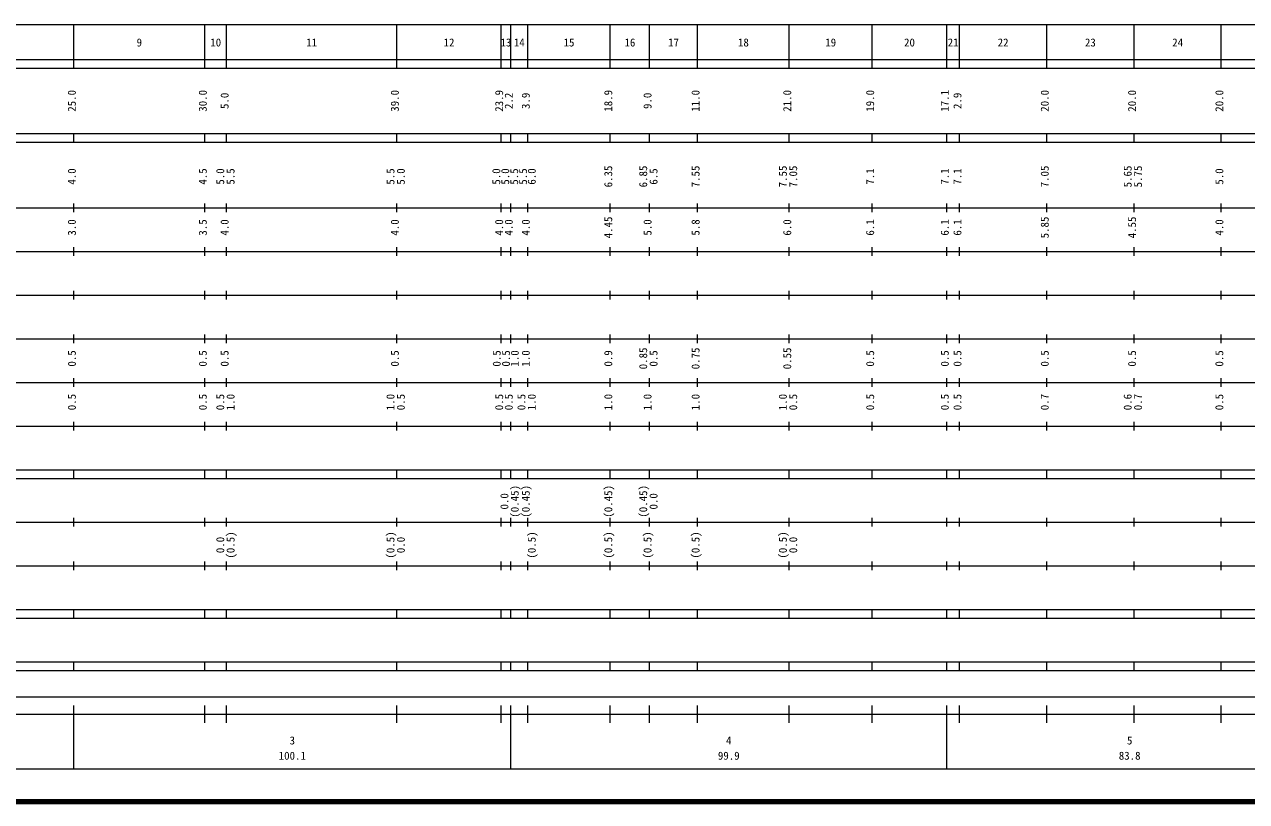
# Model space of a CAD drawing. Units: millimetres on the paper, enlarged 1000 times. Extents: x 40000 to 680000, y 20000 to 380000.
# Drawn here: x 256680 to 536680, y 20000 to 198000 of the extents above; entities that cross this region are included whole.
import ezdxf
from ezdxf.enums import TextEntityAlignment as Align

# ---------------------------------------------------------------- set-up
doc = ezdxf.new("R2010")
doc.units = ezdxf.units.MM
doc.header["$LTSCALE"] = 1000
doc.layers.add('M-TTL', color=2, linetype='Continuous', lineweight=140)
doc.layers.add('M-TTL-BAND', color=7, linetype='Continuous', lineweight=13)
doc.styles.add('ＭＳ ゴシック', font='')
doc.styles.get('ＭＳ ゴシック').set_extended_font_data('MS Gothic')

msp = doc.modelspace()

# ---------------------------------------------------------------- linework, layer by layer
at = {"layer": 'M-TTL'}
msp.add_line((40000, 20000), (680000, 20000), dxfattribs=at)
at = {"layer": 'M-TTL-BAND'}
for p, q in [((68000, 198000), (579000, 198000)), ((268000, 188000), (268000, 198000)), ((298000, 188000), (298000, 198000)), ((303000, 188000), (303000, 198000)), ((342000, 188000), (342000, 198000)), ((365900, 188000), (365900, 198000)), ((368100, 188000), (368100, 198000)), ((372000, 188000), (372000, 198000)), ((390900, 188000), (390900, 198000)), ((399900, 188000), (399900, 198000)), ((410900, 188000), (410900, 198000)), ((431900, 188000), (431900, 198000)), ((450900, 188000), (450900, 198000)), ((468000, 188000), (468000, 198000)), ((470900, 188000), (470900, 198000)), ((490900, 188000), (490900, 198000)), ((510900, 188000), (510900, 198000)), ((530900, 188000), (530900, 198000)), ((40000, 190000), (579000, 190000)), ((40000, 188000), (579000, 188000)), ((40000, 173000), (579000, 173000)), ((40000, 171000), (579000, 171000)), ((268000, 171000), (268000, 173000)), ((298000, 171000), (298000, 173000)), ((303000, 171000), (303000, 173000)), ((342000, 171000), (342000, 173000)), ((365900, 171000), (365900, 173000)), ((368100, 171000), (368100, 173000)), ((372000, 171000), (372000, 173000)), ((390900, 171000), (390900, 173000)), ((399900, 171000), (399900, 173000)), ((410900, 171000), (410900, 173000)), ((431900, 171000), (431900, 173000)), ((450900, 171000), (450900, 173000)), ((468000, 171000), (468000, 173000)), ((470900, 171000), (470900, 173000)), ((490900, 171000), (490900, 173000)), ((510900, 171000), (510900, 173000)), ((530900, 171000), (530900, 173000)), ((268000, 155000), (268000, 157000)), ((298000, 155000), (298000, 157000)), ((303000, 155000), (303000, 157000)), ((342000, 155000), (342000, 157000)), ((365900, 155000), (365900, 157000)), ((368100, 155000), (368100, 157000)), ((372000, 155000), (372000, 157000)), ((390900, 155000), (390900, 157000)), ((399900, 155000), (399900, 157000)), ((410900, 155000), (410900, 157000)), ((431900, 155000), (431900, 157000)), ((450900, 155000), (450900, 157000)), ((468000, 155000), (468000, 157000)), ((470900, 155000), (470900, 157000)), ((490900, 155000), (490900, 157000)), ((510900, 155000), (510900, 157000)), ((530900, 155000), (530900, 157000)), ((40000, 156000), (579000, 156000)), ((46000, 146000), (579000, 146000)), ((268000, 145000), (268000, 147000)), ((298000, 145000), (298000, 147000)), ((303000, 145000), (303000, 147000)), ((342000, 145000), (342000, 147000)), ((365900, 145000), (365900, 147000)), ((368100, 145000), (368100, 147000)), ((372000, 145000), (372000, 147000)), ((390900, 145000), (390900, 147000)), ((399900, 145000), (399900, 147000)), ((410900, 145000), (410900, 147000)), ((431900, 145000), (431900, 147000)), ((450900, 145000), (450900, 147000)), ((468000, 145000), (468000, 147000)), ((470900, 145000), (470900, 147000)), ((490900, 145000), (490900, 147000)), ((510900, 145000), (510900, 147000)), ((530900, 145000), (530900, 147000)), ((52000, 136000), (579000, 136000)), ((268000, 135000), (268000, 137000)), ((298000, 135000), (298000, 137000)), ((303000, 135000), (303000, 137000)), ((342000, 135000), (342000, 137000)), ((365900, 135000), (365900, 137000)), ((368100, 135000), (368100, 137000)), ((372000, 135000), (372000, 137000)), ((390900, 135000), (390900, 137000)), ((399900, 135000), (399900, 137000)), ((410900, 135000), (410900, 137000)), ((431900, 135000), (431900, 137000)), ((450900, 135000), (450900, 137000)), ((468000, 135000), (468000, 137000)), ((470900, 135000), (470900, 137000)), ((490900, 135000), (490900, 137000)), ((510900, 135000), (510900, 137000)), ((530900, 135000), (530900, 137000)), ((46000, 126000), (579000, 126000)), ((268000, 125000), (268000, 127000)), ((298000, 125000), (298000, 127000)), ((303000, 125000), (303000, 127000)), ((342000, 125000), (342000, 127000)), ((365900, 125000), (365900, 127000)), ((368100, 125000), (368100, 127000)), ((372000, 125000), (372000, 127000)), ((390900, 125000), (390900, 127000)), ((399900, 125000), (399900, 127000)), ((410900, 125000), (410900, 127000)), ((431900, 125000), (431900, 127000)), ((450900, 125000), (450900, 127000)), ((468000, 125000), (468000, 127000)), ((470900, 125000), (470900, 127000)), ((490900, 125000), (490900, 127000)), ((510900, 125000), (510900, 127000)), ((530900, 125000), (530900, 127000)), ((52000, 116000), (579000, 116000)), ((268000, 115000), (268000, 117000)), ((298000, 115000), (298000, 117000)), ((303000, 115000), (303000, 117000)), ((342000, 115000), (342000, 117000)), ((365900, 115000), (365900, 117000)), ((368100, 115000), (368100, 117000)), ((372000, 115000), (372000, 117000)), ((390900, 115000), (390900, 117000)), ((399900, 115000), (399900, 117000)), ((410900, 115000), (410900, 117000)), ((431900, 115000), (431900, 117000)), ((450900, 115000), (450900, 117000)), ((468000, 115000), (468000, 117000)), ((470900, 115000), (470900, 117000)), ((490900, 115000), (490900, 117000)), ((510900, 115000), (510900, 117000)), ((530900, 115000), (530900, 117000)), ((268000, 105000), (268000, 107000)), ((298000, 105000), (298000, 107000)), ((303000, 105000), (303000, 107000)), ((342000, 105000), (342000, 107000)), ((365900, 105000), (365900, 107000)), ((368100, 105000), (368100, 107000)), ((372000, 105000), (372000, 107000)), ((390900, 105000), (390900, 107000)), ((399900, 105000), (399900, 107000)), ((410900, 105000), (410900, 107000)), ((431900, 105000), (431900, 107000)), ((450900, 105000), (450900, 107000)), ((468000, 105000), (468000, 107000)), ((470900, 105000), (470900, 107000)), ((490900, 105000), (490900, 107000)), ((510900, 105000), (510900, 107000)), ((530900, 105000), (530900, 107000)), ((46000, 106000), (579000, 106000)), ((40000, 96000), (579000, 96000)), ((268000, 94000), (268000, 96000)), ((298000, 94000), (298000, 96000)), ((303000, 94000), (303000, 96000)), ((342000, 94000), (342000, 96000)), ((365900, 94000), (365900, 96000)), ((368100, 94000), (368100, 96000)), ((372000, 94000), (372000, 96000)), ((390900, 94000), (390900, 96000)), ((399900, 94000), (399900, 96000)), ((410900, 94000), (410900, 96000)), ((431900, 94000), (431900, 96000)), ((450900, 94000), (450900, 96000)), ((468000, 94000), (468000, 96000)), ((470900, 94000), (470900, 96000)), ((490900, 94000), (490900, 96000)), ((510900, 94000), (510900, 96000)), ((530900, 94000), (530900, 96000)), ((40000, 94000), (579000, 94000)), ((49000, 84000), (579000, 84000)), ((268000, 83000), (268000, 85000)), ((298000, 83000), (298000, 85000)), ((303000, 83000), (303000, 85000)), ((342000, 83000), (342000, 85000)), ((365900, 83000), (365900, 85000)), ((368100, 83000), (368100, 85000)), ((372000, 83000), (372000, 85000)), ((390900, 83000), (390900, 85000)), ((399900, 83000), (399900, 85000)), ((410900, 83000), (410900, 85000)), ((431900, 83000), (431900, 85000)), ((450900, 83000), (450900, 85000)), ((468000, 83000), (468000, 85000)), ((470900, 83000), (470900, 85000)), ((490900, 83000), (490900, 85000)), ((510900, 83000), (510900, 85000)), ((530900, 83000), (530900, 85000)), ((40000, 74000), (579000, 74000)), ((268000, 73000), (268000, 75000)), ((298000, 73000), (298000, 75000)), ((303000, 73000), (303000, 75000)), ((342000, 73000), (342000, 75000)), ((365900, 73000), (365900, 75000)), ((368100, 73000), (368100, 75000)), ((372000, 73000), (372000, 75000)), ((390900, 73000), (390900, 75000)), ((399900, 73000), (399900, 75000)), ((410900, 73000), (410900, 75000)), ((431900, 73000), (431900, 75000)), ((450900, 73000), (450900, 75000)), ((468000, 73000), (468000, 75000)), ((470900, 73000), (470900, 75000)), ((490900, 73000), (490900, 75000)), ((510900, 73000), (510900, 75000)), ((530900, 73000), (530900, 75000)), ((40000, 64000), (579000, 64000)), ((40000, 62000), (579000, 62000)), ((268000, 62000), (268000, 64000)), ((298000, 62000), (298000, 64000)), ((303000, 62000), (303000, 64000)), ((342000, 62000), (342000, 64000)), ((365900, 62000), (365900, 64000)), ((368100, 62000), (368100, 64000)), ((372000, 62000), (372000, 64000)), ((390900, 62000), (390900, 64000)), ((399900, 62000), (399900, 64000)), ((410900, 62000), (410900, 64000)), ((431900, 62000), (431900, 64000)), ((450900, 62000), (450900, 64000)), ((468000, 62000), (468000, 64000)), ((470900, 62000), (470900, 64000)), ((490900, 62000), (490900, 64000)), ((510900, 62000), (510900, 64000)), ((530900, 62000), (530900, 64000)), ((40000, 52000), (579000, 52000)), ((268000, 50000), (268000, 52000)), ((298000, 50000), (298000, 52000)), ((303000, 50000), (303000, 52000)), ((342000, 50000), (342000, 52000)), ((365900, 50000), (365900, 52000)), ((368100, 50000), (368100, 52000)), ((372000, 50000), (372000, 52000)), ((390900, 50000), (390900, 52000)), ((399900, 50000), (399900, 52000)), ((410900, 50000), (410900, 52000)), ((431900, 50000), (431900, 52000)), ((450900, 50000), (450900, 52000)), ((468000, 50000), (468000, 52000)), ((470900, 50000), (470900, 52000)), ((490900, 50000), (490900, 52000)), ((510900, 50000), (510900, 52000)), ((530900, 50000), (530900, 52000)), ((40000, 50000), (579000, 50000)), ((71000, 44000), (548800, 44000)), ((268000, 27500), (268000, 42000)), ((298000, 38000), (298000, 42000)), ((303000, 38000), (303000, 42000)), ((342000, 38000), (342000, 42000)), ((365900, 38000), (365900, 42000)), ((368100, 27500), (368100, 42000)), ((372000, 38000), (372000, 42000)), ((390900, 38000), (390900, 42000)), ((399900, 38000), (399900, 42000)), ((410900, 38000), (410900, 42000)), ((431900, 38000), (431900, 42000)), ((450900, 38000), (450900, 42000)), ((468000, 27500), (468000, 42000)), ((470900, 38000), (470900, 42000)), ((490900, 38000), (490900, 42000)), ((510900, 38000), (510900, 42000)), ((530900, 38000), (530900, 42000)), ((40000, 40000), (579000, 40000)), ((68000, 27500), (579000, 27500))]:
    msp.add_line(p, q, dxfattribs=at)

# ---------------------------------------------------------------- texts
at = {"layer": 'M-TTL-BAND', "style": 'ＭＳ ゴシック'}
for s, p in [('9', (283000, 192405)), ('10', (300500, 192405)), ('11', (322500, 192405)), ('12', (353950, 192405)), ('13', (367000, 192405)), ('14', (370050, 192405)), ('15', (381450, 192405)), ('16', (395400, 192405)), ('17', (405400, 192405)), ('18', (421400, 192405)), ('19', (441400, 192405)), ('20', (459450, 192405)), ('21', (469450, 192405)), ('22', (480900, 192405)), ('23', (500900, 192405)), ('24', (520900, 192405)), ('3', (318050, 32523)), ('4', (418050, 32523)), ('5', (509900, 32523)), ('100.1', (318050, 29033)), ('99.9', (418050, 29033)), ('83.8', (509900, 29033))]:
    msp.add_text(s, height=1833, dxfattribs=at).set_placement(p, align=Align.BOTTOM_CENTER)
for s, p in [('25.0', (269000, 180500)), ('30.0', (299000, 180500)), ('5.0', (304000, 180500)), ('39.0', (343000, 180500)), ('23.9', (366900, 180500)), ('2.2', (369100, 180500)), ('3.9', (373000, 180500)), ('18.9', (391900, 180500)), ('9.0', (400900, 180500)), ('11.0', (411900, 180500)), ('21.0', (432900, 180500)), ('19.0', (451900, 180500)), ('17.1', (469000, 180500)), ('2.9', (471900, 180500)), ('20.0', (491900, 180500)), ('20.0', (511900, 180500)), ('20.0', (531900, 180500)), ('6.35', (391900, 163174)), ('6.85', (399900, 163174)), ('7.55', (411900, 163174)), ('7.55', (431900, 163174)), ('7.05', (434270, 163174)), ('7.05', (491900, 163174)), ('5.65', (510900, 163174)), ('5.75', (513270, 163174)), ('4.0', (269000, 163174)), ('4.5', (299000, 163174)), ('5.0', (303000, 163174)), ('5.5', (305370, 163174)), ('5.5', (342000, 163174)), ('5.0', (344370, 163174)), ('5.0', (366245, 163174)), ('5.0', (368294, 163174)), ('5.5', (370339, 163174)), ('5.5', (372369, 163174)), ('6.0', (374370, 163174)), ('6.5', (402270, 163174)), ('7.1', (451900, 163174)), ('7.1', (469000, 163174)), ('7.1', (471900, 163174)), ('5.0', (531900, 163174)), ('3.0', (269000, 151500)), ('3.5', (299000, 151500)), ('4.0', (304000, 151500)), ('4.0', (343000, 151500)), ('4.0', (366900, 151500)), ('4.0', (369100, 151500)), ('4.0', (373000, 151500)), ('4.45', (391900, 151500)), ('5.0', (400900, 151500)), ('5.8', (411900, 151500)), ('6.0', (432900, 151500)), ('6.1', (451900, 151500)), ('6.1', (469000, 151500)), ('6.1', (471900, 151500)), ('5.85', (491900, 151500)), ('4.55', (511900, 151500)), ('4.0', (531900, 151500)), ('0.5', (269000, 121500)), ('0.5', (299000, 121500)), ('0.5', (304000, 121500)), ('0.5', (343000, 121500)), ('0.5', (366337, 121500)), ('0.5', (368463, 121500)), ('1.0', (370470, 121500)), ('1.0', (373000, 121500)), ('0.9', (391900, 121500)), ('0.85', (399900, 121500)), ('0.5', (402270, 121500)), ('0.75', (411900, 121500)), ('0.55', (432900, 121500)), ('0.5', (451900, 121500)), ('0.5', (469000, 121500)), ('0.5', (471900, 121500)), ('0.5', (491900, 121500)), ('0.5', (511900, 121500)), ('0.5', (531900, 121500)), ('0.5', (269000, 111500)), ('0.5', (299000, 111500)), ('0.5', (303000, 111500)), ('1.0', (305370, 111500)), ('1.0', (342000, 111500)), ('0.5', (344370, 111500)), ('0.5', (366900, 111500)), ('0.5', (369100, 111500)), ('0.5', (372000, 111500)), ('1.0', (374370, 111500)), ('1.0', (391900, 111500)), ('1.0', (400900, 111500)), ('1.0', (411900, 111500)), ('1.0', (431900, 111500)), ('0.5', (434270, 111500)), ('0.5', (451900, 111500)), ('0.5', (469000, 111500)), ('0.5', (471900, 111500)), ('0.7', (491900, 111500)), ('0.6', (510900, 111500)), ('0.7', (513270, 111500)), ('0.5', (531900, 111500)), ('0.0', (368100, 88764)), ('(0.45)', (370470, 88764)), ('(0.45)', (373000, 88764)), ('(0.45)', (391900, 88764)), ('(0.45)', (399900, 88764)), ('0.0', (402270, 88764)), ('(0.5)', (305370, 78764)), ('(0.5)', (342000, 78764)), ('(0.5)', (374370, 78764)), ('(0.5)', (391900, 78764)), ('(0.5)', (400900, 78764)), ('(0.5)', (411900, 78764)), ('(0.5)', (431900, 78764)), ('0.0', (303000, 78764)), ('0.0', (344370, 78764)), ('0.0', (434270, 78764))]:
    msp.add_text(s, height=1833, rotation=90, dxfattribs=at).set_placement(p, align=Align.BOTTOM_CENTER)

doc.saveas('drawing.dxf')
